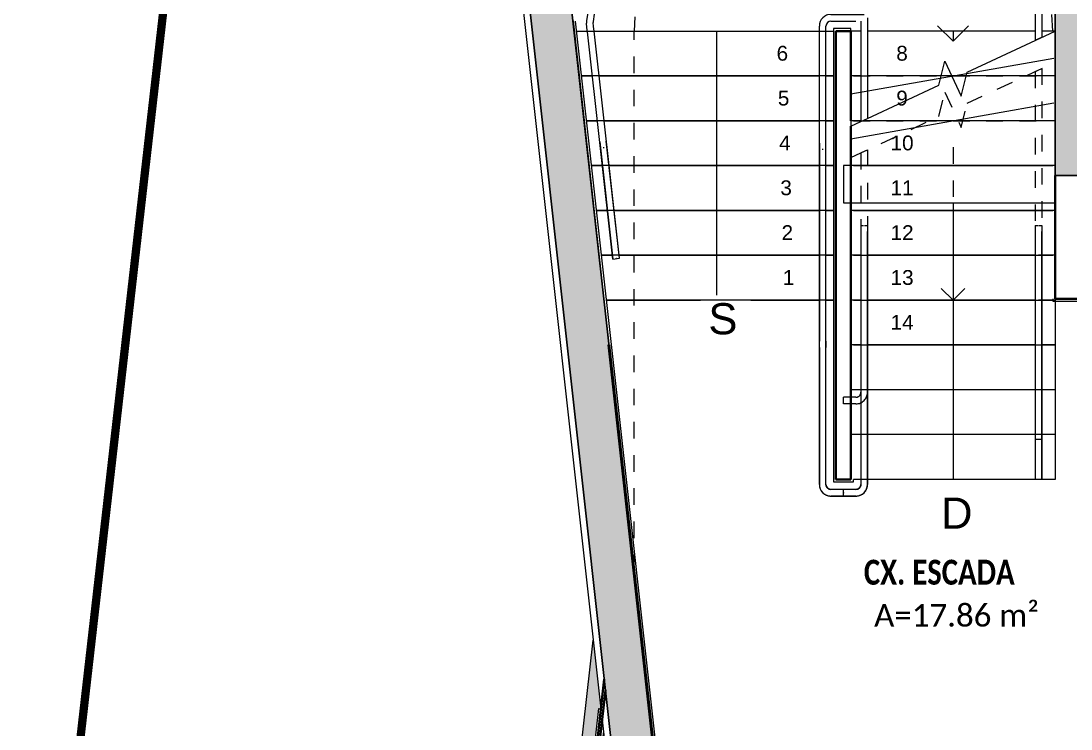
# Model space of a CAD drawing. Extents: x -14.2 to 52.3, y 3.7 to 90.9.
# Drawn here: x 1.93 to 8.25, y 20.49 to 24.75 of the extents above; entities that cross this region are included whole.
import ezdxf

# ---------------------------------------------------------------- set-up
doc = ezdxf.new("R2010")
doc.units = 0
for name, pattern in [('limpo_PINI-PSG-PE-0102-LAZ-R00$0$DAA_Traço Ponto', [10, 5, -2.5, 0, -2.5]), ('limpo_PINI-PSG-PE-0102-LAZ-R00$0$DASHDOT', [1, 0.5, -0.25, 0, -0.25]), ('limpo_PINI-PSG-PE-0102-LAZ-R00$0$Projeção', [0.396875, 0.238125, -0.15875])]:
    doc.linetypes.add(name, pattern=pattern)
for name, color, linetype, lineweight in [('limpo_PINI-PSG-PE-0102-LAZ-R00$0$_Acima _ Corrimãos superiores', 7, 'limpo_PINI-PSG-PE-0102-LAZ-R00$0$Projeção', 5), ('limpo_PINI-PSG-PE-0102-LAZ-R00$0$A-AREA-IDEN', 2, 'Continuous', 5), ('limpo_PINI-PSG-PE-0102-LAZ-R00$0$A-DETL', 1, 'Continuous', 5), ('limpo_PINI-PSG-PE-0102-LAZ-R00$0$A-DETL-GENF', 1, 'Continuous', 5), ('limpo_PINI-PSG-PE-0102-LAZ-R00$0$A-FLOR-OVHD', 1, 'limpo_PINI-PSG-PE-0102-LAZ-R00$0$Projeção', 5), ('limpo_PINI-PSG-PE-0102-LAZ-R00$0$A-GLAZ-CURT', 52, 'Continuous', 5), ('limpo_PINI-PSG-PE-0102-LAZ-R00$0$A-WALL', 1, 'Continuous', 5), ('limpo_PINI-PSG-PE-0102-LAZ-R00$0$A-WALL-FNSH', 1, 'Continuous', 40), ('limpo_PINI-PSG-PE-0102-LAZ-R00$0$Corrimãos superiores', 7, 'Continuous', 5), ('limpo_PINI-PSG-PE-0102-LAZ-R00$0$S-BEAM', 12, 'Continuous', 5), ('limpo_PINI-PSG-PE-0102-LAZ-R00$0$S-COLS', 52, 'Continuous', 5), ('limpo_PINI-PSG-PE-0102-LAZ-R00$0$S-FSTN', 2, 'Continuous', 5), ('limpo_PINI-PSG-PE-0102-LAZ-R00$0$S-STRS', 31, 'Continuous', 5), ('limpo_PINI-PSG-PE-0102-LAZ-R00$0$S-STRS-ANNO', 31, 'Continuous', 5), ('limpo_PINI-PSG-PE-0102-LAZ-R00$0$S-STRS-IDEN', 31, 'Continuous', 5), ('limpo_PINI-PSG-PE-0102-LAZ-R00$0$S-STRS-MBND', 31, 'limpo_PINI-PSG-PE-0102-LAZ-R00$0$Projeção', 5)]:
    doc.layers.add(name, color=color, linetype=linetype, lineweight=lineweight)
for name, color, linetype in [('limpo_PINI-PSG-PE-0102-LAZ-R00$0$PA_LIMI_TER', 32, 'limpo_PINI-PSG-PE-0102-LAZ-R00$0$DASHDOT'), ('limpo_PINI-PSG-PE-0102-LAZ-R00$0$XR_ARQT', 7, 'Continuous'), ('XR_ARQT', 7, 'Continuous')]:
    doc.layers.add(name, color=color, linetype=linetype)
doc.styles.add('limpo_PINI-PSG-PE-0102-LAZ-R00$0$Arial', font='arial.ttf')
doc.styles.add('limpo_PINI-PSG-PE-0102-LAZ-R00$0$Arial_1', font='arial.ttf', dxfattribs={"height": 89.296875})
doc.styles.add('limpo_PINI-PSG-PE-0102-LAZ-R00$0$Calibri', font='calibri.ttf', dxfattribs={"height": 0.16})
doc.styles.add('limpo_PINI-PSG-PE-0102-LAZ-R00$0$Calibri_B', font='calibrib.ttf', dxfattribs={"width": 0.8, "height": 150})

# ---------------------------------------------------------------- blocks, each defined once
blk = doc.blocks.new('limpo_PINI-PSG-PE-0102-LAZ-R00$0$TQS - Escada Família83 - TQS - Escada Família83-708089-5PPE_008_LAZER__P_A_0_09_')
at = {"layer": 'limpo_PINI-PSG-PE-0102-LAZ-R00$0$S-FSTN', "color": 130, "lineweight": 18}
for p, q in [((-872.8, 300), (-936.3, 300)), ((-250, 300), (-785.6, 300)), ((-250, 30), (-1408, 30)), ((-1525, -240), (-1525, -464.5)), ((-250, -240), (-1525, -240)), ((-250, -464.5), (-250, -300)), ((-1525, -464.5), (-250, -464.5))]:
    blk.add_line(p, q, dxfattribs=at)
blk = doc.blocks.new('limpo_PINI-PSG-PE-0102-LAZ-R00$0$PINI-EST-PE-1101-TQR-R20_rvt-1-5PPE_008_LAZER__P_A_0_09_')
at = {"layer": 'limpo_PINI-PSG-PE-0102-LAZ-R00$0$S-BEAM'}
blk.add_hatch(color=50, dxfattribs=at).paths.add_polyline_path([(-2783.7, -2695.2), (-2783.7, -2695.1), (-2787.1, -2664.6)])
h = blk.add_hatch(color=10, dxfattribs=at)
h.paths.add_polyline_path([(-3878.3, -12304.4), (-2931.3, -3991), (-2969.9, -3644.6), (-3955.3, -12295.7), (-3907.7, -12301.1)])
h.paths.add_polyline_path([(-4000, -12290.6), (-2999.7, -3508.8), (-2984.8, -3510.5), (-3030.8, -3097), (-4077, -12281.8), (-4064.1, -12283.3)])
at = {"layer": 'limpo_PINI-PSG-PE-0102-LAZ-R00$0$S-BEAM', "color": 55, "lineweight": 18}
blk.add_line((-4077, -12281.8), (-3030.8, -3097), dxfattribs=at)
at = {"layer": 'limpo_PINI-PSG-PE-0102-LAZ-R00$0$S-COLS', "color": 7, "lineweight": 50}
blk.add_line((-2434.1, -5838.2), (-2936.7, -1320.1), dxfattribs=at)
at = {"layer": 'limpo_PINI-PSG-PE-0102-LAZ-R00$0$S-FSTN', "color": 55, "lineweight": 18}
blk.add_blockref('limpo_PINI-PSG-PE-0102-LAZ-R00$0$TQS - Escada Família83 - TQS - Escada Família83-708089-5PPE_008_LAZER__P_A_0_09_', (0, 0), dxfattribs=at)
blk = doc.blocks.new('limpo_PINI-PSG-PE-0102-LAZ-R00$0$Parede básica _ DAA_GDC_VID_INFTY - ___-2044985-5PPE_008_LAZER__P_A_0_09_')
at = {"layer": 'limpo_PINI-PSG-PE-0102-LAZ-R00$0$A-WALL'}
for p, q in [((-2999.7, -3508.8), (-3103.6, -4420.8)), ((-2999.7, -3508.8), (-2984.8, -3510.5)), ((-2969.9, -3644.6), (-3058.9, -4425.9)), ((-3088.7, -4422.5), (-3103.6, -4420.8)), ((-3058.9, -4425.9), (-3073.8, -4424.2))]:
    blk.add_line(p, q, dxfattribs=at)
blk = doc.blocks.new('limpo_PINI-PSG-PE-0102-LAZ-R00$0$Tipo de corrimão superior - Corrimão superior_Interno_-3459941-5PPE_008_LAZER__P_A_0_09_')
at = {"layer": 'limpo_PINI-PSG-PE-0102-LAZ-R00$0$Corrimãos superiores', "color": 50}
for p, q in [((-1420, -636.1), (-1420, -2128.5)), ((-1380, -2128.5), (-1380, -636.1)), ((-1420, -2145.1), (-1420, -2160)), ((-1380, -2160), (-1380, -2145.1)), ((-1450, -2190), (-1525, -2190)), ((-1525, -2212.3), (-1525, -2207.7)), ((-1525, -2230), (-1450, -2230))]:
    blk.add_line(p, q, dxfattribs=at)
at = {"layer": 'limpo_PINI-PSG-PE-0102-LAZ-R00$0$Corrimãos superiores', "color": 50, "flags": 128}
for points in [[(-1420, -2128.5), (-1420, -2129.5), (-1420, -2130.5), (-1420, -2131.6), (-1420, -2132.7), (-1420, -2133.8), (-1420, -2134.9), (-1420, -2136), (-1420, -2137.2), (-1420, -2138.4), (-1420, -2139.5), (-1420, -2140.7), (-1420, -2141.9), (-1420, -2143.1), (-1420, -2144.3), (-1420, -2145.1)], [(-1380, -2145.1), (-1380, -2143.9), (-1380, -2142.7), (-1380, -2141.5), (-1380, -2140.4), (-1380, -2139.2), (-1380, -2138), (-1380, -2136.8), (-1380, -2135.7), (-1380, -2134.6), (-1380, -2133.5), (-1380, -2132.4), (-1380, -2131.3), (-1380, -2130.2), (-1380, -2129.2), (-1380, -2128.5)], [(-1450, -2230), (-1447.2, -2229.9), (-1444.4, -2229.8), (-1441.6, -2229.5), (-1438.9, -2229.1), (-1436.1, -2228.6), (-1433.4, -2228), (-1430.7, -2227.3), (-1428, -2226.4), (-1425.4, -2225.5), (-1422.8, -2224.5), (-1420.2, -2223.3), (-1417.7, -2222.1), (-1415.2, -2220.7), (-1412.8, -2219.3), (-1410.5, -2217.8), (-1408.2, -2216.1), (-1406, -2214.4), (-1403.9, -2212.6), (-1401.8, -2210.7), (-1399.8, -2208.8), (-1397.9, -2206.7), (-1396.1, -2204.6), (-1394.3, -2202.4), (-1392.7, -2200.1), (-1391.1, -2197.8), (-1389.6, -2195.4), (-1388.3, -2193), (-1387, -2190.5), (-1385.8, -2188), (-1384.8, -2185.4), (-1383.8, -2182.7), (-1382.9, -2180.1), (-1382.2, -2177.4), (-1381.6, -2174.6), (-1381, -2171.9), (-1380.6, -2169.1), (-1380.3, -2166.3), (-1380.1, -2163.6), (-1380, -2160.8), (-1380, -2160)], [(-1420, -2160), (-1420, -2161.2), (-1420.1, -2162.4), (-1420.2, -2163.6), (-1420.4, -2164.8), (-1420.6, -2166), (-1420.9, -2167.1), (-1421.2, -2168.3), (-1421.5, -2169.4), (-1421.9, -2170.6), (-1422.4, -2171.7), (-1422.9, -2172.8), (-1423.4, -2173.9), (-1424, -2174.9), (-1424.6, -2175.9), (-1425.2, -2176.9), (-1425.9, -2177.9), (-1426.7, -2178.9), (-1427.5, -2179.8), (-1428.3, -2180.7), (-1429.1, -2181.5), (-1430, -2182.3), (-1430.9, -2183.1), (-1431.8, -2183.9), (-1432.8, -2184.6), (-1433.8, -2185.2), (-1434.8, -2185.9), (-1435.9, -2186.5), (-1436.9, -2187), (-1438, -2187.5), (-1439.1, -2188), (-1440.3, -2188.4), (-1441.4, -2188.7), (-1442.6, -2189.1), (-1443.7, -2189.3), (-1444.9, -2189.6), (-1446.1, -2189.7), (-1447.3, -2189.9), (-1448.5, -2190), (-1449.7, -2190), (-1450, -2190)]]:
    blk.add_lwpolyline(points, dxfattribs=at)
blk = doc.blocks.new('limpo_PINI-PSG-PE-0102-LAZ-R00$0$Tipo de corrimão superior - Corrimão superior_Interno_-V3-5PPE_008_LAZER__P_A_0_09_')
at = {"layer": 'limpo_PINI-PSG-PE-0102-LAZ-R00$0$Corrimãos superiores', "color": 50}
for p, q in [((-1420, -600), (-1420, -2117.4)), ((-1420, -600.5), (-1403.2, -600.5)), ((-1397.9, -600.5), (-1380, -600.5)), ((-1380, -600), (-1380, -2117.4)), ((-1420, -2117.4), (-1420, -2145.1)), ((-1420, -2145.1), (-1420, -2160)), ((-1380, -2117.4), (-1380, -2145.1)), ((-1380, -2145.1), (-1380, -2160)), ((-1525, -2230), (-1525, -2190)), ((-1450, -2190), (-1525, -2190)), ((-1450, -2230), (-1525, -2230))]:
    blk.add_line(p, q, dxfattribs=at)
for radius in [30, 70]:
    blk.add_arc((-1450, -2160), radius, 270, 0, dxfattribs=at)
blk = doc.blocks.new('limpo_PINI-PSG-PE-0102-LAZ-R00$0$Tipo de corrimão superior - Corrimão superior_Interno_-3462290-5PPE_008_LAZER__P_A_0_09_')
at = {"layer": 'limpo_PINI-PSG-PE-0102-LAZ-R00$0$Corrimãos superiores', "color": 50}
for p, q in [((-1670, -104.4), (-1670, -1296.4)), ((-1630, -1296.4), (-1630, -104.4)), ((-1652.1, -140.4), (-1647.9, -140.4)), ((-1670, -1335), (-1670, -2160)), ((-1630, -2160), (-1630, -1335)), ((-1525, -2190), (-1600, -2190)), ((-1525, -2207.7), (-1525, -2212.3)), ((-1600, -2230), (-1525, -2230))]:
    blk.add_line(p, q, dxfattribs=at)
at = {"layer": 'limpo_PINI-PSG-PE-0102-LAZ-R00$0$Corrimãos superiores', "color": 50, "flags": 128}
for points in [[(-1670, -1335), (-1670, -1332.2), (-1670, -1329.4), (-1670, -1326.7), (-1670, -1323.9), (-1670, -1321.1), (-1670, -1318.4), (-1670, -1315.7), (-1670, -1313), (-1670, -1310.4), (-1670, -1307.8), (-1670, -1305.2), (-1670, -1302.7), (-1670, -1300.3), (-1670, -1297.9), (-1670, -1296.4)], [(-1630, -1296.4), (-1630, -1298.8), (-1630, -1301.2), (-1630, -1303.7), (-1630, -1306.2), (-1630, -1308.8), (-1630, -1311.4), (-1630, -1314.1), (-1630, -1316.8), (-1630, -1319.5), (-1630, -1322.2), (-1630, -1325), (-1630, -1327.7), (-1630, -1330.5), (-1630, -1333.3), (-1630, -1335)], [(-1670, -2160), (-1670, -2162.8), (-1669.8, -2165.6), (-1669.5, -2168.4), (-1669.1, -2171.2), (-1668.6, -2173.9), (-1668, -2176.6), (-1667.3, -2179.3), (-1666.5, -2182), (-1665.5, -2184.7), (-1664.5, -2187.3), (-1663.3, -2189.8), (-1662.1, -2192.3), (-1660.8, -2194.8), (-1659.3, -2197.2), (-1657.8, -2199.5), (-1656.2, -2201.8), (-1654.4, -2204), (-1652.6, -2206.2), (-1650.7, -2208.2), (-1648.8, -2210.2), (-1646.7, -2212.1), (-1644.6, -2214), (-1642.4, -2215.7), (-1640.2, -2217.3), (-1637.8, -2218.9), (-1635.4, -2220.4), (-1633, -2221.7), (-1630.5, -2223), (-1628, -2224.2), (-1625.4, -2225.2), (-1622.7, -2226.2), (-1620.1, -2227.1), (-1617.4, -2227.8), (-1614.7, -2228.5), (-1611.9, -2229), (-1609.1, -2229.4), (-1606.4, -2229.7), (-1603.6, -2229.9), (-1600.8, -2230), (-1600, -2230)], [(-1600, -2190), (-1601.2, -2190), (-1602.4, -2189.9), (-1603.6, -2189.8), (-1604.8, -2189.6), (-1606, -2189.4), (-1607.1, -2189.1), (-1608.3, -2188.8), (-1609.4, -2188.5), (-1610.6, -2188.1), (-1611.7, -2187.6), (-1612.8, -2187.1), (-1613.9, -2186.6), (-1614.9, -2186), (-1615.9, -2185.4), (-1616.9, -2184.8), (-1617.9, -2184.1), (-1618.9, -2183.3), (-1619.8, -2182.6), (-1620.7, -2181.7), (-1621.5, -2180.9), (-1622.3, -2180), (-1623.1, -2179.1), (-1623.9, -2178.2), (-1624.6, -2177.2), (-1625.3, -2176.2), (-1625.9, -2175.2), (-1626.5, -2174.1), (-1627, -2173.1), (-1627.5, -2172), (-1628, -2170.9), (-1628.4, -2169.7), (-1628.8, -2168.6), (-1629.1, -2167.4), (-1629.3, -2166.3), (-1629.6, -2165.1), (-1629.8, -2163.9), (-1629.9, -2162.7), (-1630, -2161.5), (-1630, -2160.3), (-1630, -2160)]]:
    blk.add_lwpolyline(points, dxfattribs=at)
blk = doc.blocks.new('limpo_PINI-PSG-PE-0102-LAZ-R00$0$Tipo de corrimão superior - Corrimão superior_Interno_-V4-5PPE_008_LAZER__P_A_0_09_')
at = {"layer": 'limpo_PINI-PSG-PE-0102-LAZ-R00$0$_Acima _ Corrimãos superiores'}
for p, q in [((-1420, -163.1), (-1380, -144.4)), ((-1420, -163.1), (-1420, -1037.5)), ((-1380, -144.4), (-1380, -1037.5)), ((-1420, -1037.5), (-1420, -1065)), ((-1420, -1065), (-1420, -1605)), ((-1380, -1037.5), (-1380, -1065)), ((-1380, -1065), (-1380, -1605)), ((-1525, -1675), (-1525, -1635)), ((-1450, -1635), (-1525, -1635)), ((-1450, -1675), (-1525, -1675))]:
    blk.add_line(p, q, dxfattribs=at)
for radius in [30, 70]:
    blk.add_arc((-1450, -1605), radius, 270, 0, dxfattribs=at)
at = {"layer": 'limpo_PINI-PSG-PE-0102-LAZ-R00$0$Corrimãos superiores', "color": 50}
for p, q in [((-1600, 670), (-1450, 670)), ((-1450, 670), (-1400, 670)), ((-1380, 650), (-1380, 627.6)), ((-1670, 585), (-1670, 600)), ((-1670, 557.5), (-1670, 585)), ((-1630, 585), (-1630, 600)), ((-1630, 557.5), (-1630, 585)), ((-1600, 630), (-1450, 630)), ((-1420, 630), (-1420, 627.6)), ((-1420, 627.6), (-1420, 24.4)), ((-1380, 627.6), (-1380, 43.1)), ((-1670, -1307.5), (-1670, 557.5)), ((-1630, -1307.5), (-1630, 557.5)), ((-1420, 24.4), (-1380, 43.1)), ((-1670, -1335), (-1670, -1307.5)), ((-1630, -1335), (-1630, -1307.5)), ((-1670, -2160), (-1670, -1335)), ((-1630, -2160), (-1630, -1335)), ((-1525, -2190), (-1600, -2190)), ((-1525, -2230), (-1525, -2190)), ((-1525, -2230), (-1600, -2230))]:
    blk.add_line(p, q, dxfattribs=at)
for centre, radius, start, end in [((-1600, 600), 70, 90, 180), ((-1600, 600), 30, 90, 180), ((-1600, -2160), 70, 180, 270), ((-1600, -2160), 30, 180, 270)]:
    blk.add_arc(centre, radius, start, end, dxfattribs=at)
blk = doc.blocks.new('limpo_PINI-PSG-PE-0102-LAZ-R00$0$Tipo de corrimão superior - Corrimão superior_Interno_-3464748-5PPE_008_LAZER__P_A_0_09_')
at = {"layer": 'limpo_PINI-PSG-PE-0102-LAZ-R00$0$Corrimãos superiores', "color": 50}
for p, q in [((-370, -636.1), (-370, -2130)), ((-330, -2130), (-330, -636.1))]:
    blk.add_line(p, q, dxfattribs=at)
at = {"layer": 'limpo_PINI-PSG-PE-0102-LAZ-R00$0$Corrimãos superiores', "color": 50, "flags": 128}
blk.add_lwpolyline([(-348.1, -2130), (-350, -2130), (-351.9, -2130)], dxfattribs=at)
blk = doc.blocks.new('limpo_PINI-PSG-PE-0102-LAZ-R00$0$Tipo de corrimão superior - Corrimão superior_Interno_-V5-5PPE_008_LAZER__P_A_0_09_')
at = {"layer": 'limpo_PINI-PSG-PE-0102-LAZ-R00$0$Corrimãos superiores', "color": 50}
for p, q in [((-370, -600), (-370, -2130)), ((-370, -600.5), (-353.2, -600.5)), ((-347.9, -600.5), (-330, -600.5)), ((-330, -600), (-330, -2130)), ((-330, -2130), (-370, -2130))]:
    blk.add_line(p, q, dxfattribs=at)
blk = doc.blocks.new('limpo_PINI-PSG-PE-0102-LAZ-R00$0$Tipo de corrimão superior - Corrimão superior_Interno_-3464852-5PPE_008_LAZER__P_A_0_09_')
at = {"layer": 'limpo_PINI-PSG-PE-0102-LAZ-R00$0$Corrimãos superiores', "color": 50}
for p, q in [((-2992.2, -97.3), (-2913.7, -802.8)), ((-2873.9, -798.4), (-2952.4, -92.8)), ((-2970.4, -131.3), (-2966.2, -130.8))]:
    blk.add_line(p, q, dxfattribs=at)
at = {"layer": 'limpo_PINI-PSG-PE-0102-LAZ-R00$0$Corrimãos superiores', "color": 50, "flags": 128}
blk.add_lwpolyline([(-2891.9, -800.4), (-2893.8, -800.6), (-2895.8, -800.8)], dxfattribs=at)
blk = doc.blocks.new('limpo_PINI-PSG-PE-0102-LAZ-R00$0$Tipo de corrimão superior - Corrimão superior_Interno_-V6-5PPE_008_LAZER__P_A_0_09_')
at = {"layer": 'limpo_PINI-PSG-PE-0102-LAZ-R00$0$_Acima _ Corrimãos superiores'}
for p, q in [((-370, 326.5), (-330, 345.2)), ((-370, 326.5), (-370, -1037.5)), ((-330, 345.2), (-330, -1037.5)), ((-370, -1037.5), (-370, -1065)), ((-370, -1065), (-370, -1890)), ((-330, -1037.5), (-330, -1065)), ((-330, -1065), (-330, -1890)), ((-330, -1890), (-370, -1890))]:
    blk.add_line(p, q, dxfattribs=at)
at = {"layer": 'limpo_PINI-PSG-PE-0102-LAZ-R00$0$Corrimãos superiores', "color": 50}
for p, q in [((-2156.9, 1617.4), (-414.6, 1989.8)), ((-2148.6, 1578.3), (-406.3, 1950.7)), ((-370, 1921.4), (-370, 855)), ((-330, 1921.4), (-330, 855)), ((-370, 855), (-370, 827.5)), ((-370, 827.5), (-370, 514)), ((-330, 855), (-330, 827.5)), ((-330, 827.5), (-330, 532.7)), ((-3068.9, 592.1), (-3071.6, 616.7)), ((-3065.8, 564.8), (-3068.9, 592.1)), ((-3029.1, 596.5), (-3031.9, 621.1)), ((-3026.1, 569.2), (-3029.1, 596.5)), ((-2873.9, -798.4), (-3026.1, 569.2)), ((-2913.7, -802.8), (-3065.8, 564.8)), ((-370, 514), (-330, 532.7)), ((-2913.7, -802.8), (-2873.9, -798.4))]:
    blk.add_line(p, q, dxfattribs=at)
for centre, radius, start, end in [((-400, 1921.4), 70, 0, 102.06705), ((-400, 1921.4), 30, 0, 102.06705), ((-1925.5, 485.3), 1155.5, 101.56581, 172.63395), ((-2167.3, 1666.3), 50, 281.56581, 282.06705), ((-1925.5, 485.3), 1115.5, 101.56581, 172.63395), ((-2159.1, 1627.1), 50, 281.56581, 282.06705), ((-3002.1, 624.4), 70, 172.63395, 186.34811), ((-3002.1, 624.4), 30, 172.63395, 186.34811)]:
    blk.add_arc(centre, radius, start, end, dxfattribs=at)
blk = doc.blocks.new('limpo_PINI-PSG-PE-0102-LAZ-R00$0$A$C745163c0')
at = {"layer": 'limpo_PINI-PSG-PE-0102-LAZ-R00$0$A-DETL-GENF'}
blk.add_hatch(color=252, dxfattribs=at).paths.add_polyline_path([(-1214.8, -4240.4), (-735, -4240.4), (-735, -1740.4), (-1235, -1740.4), (-1235, -3990.4), (-4500, -3990.4), (-4500, -1240.4), (-5000, -1240.4), (-5000, -3990.4), (-7375.9, -3990.4), (-7544, -3977.3), (-7694.4, -3929.9), (-7830, -3850.9), (-7943.6, -3743.3), (-8030.3, -3617.5), (-8089.5, -3469.5), (-8114.5, -3320.4), (-8875.6, 3522.4), (-8899.9, 3763.3), (-8904.1, 3841), (-8900.9, 3918.7), (-8864.8, 4127), (-8758.4, 4309.7), (-8595, 4443.8), (-8223.7, 4625.3), (-7834.7, 4764.9), (-7573, 4836.9), (-7300, 4908.4), (-6554.4, 5083.1), (-6069.8, 5185.4), (-3680, 5695.9), (-3680, 4815), (-5930, 4815), (-5930, 2215), (-3480, 2215), (-3480, 2515), (-5680, 2515), (-5680, 4515), (-3480, 4515), (-3480, 5994.2), (-6362.3, 5379.1), (-6612.9, 5326.2), (-7360.2, 5151.1), (-7643.4, 5076.9), (-7910, 4999.7), (-8035.6, 4959.8), (-8155.8, 4918.9), (-8270.1, 4877), (-8378, 4833.9), (-8429.1, 4812.2), (-8561.2, 4746.2), (-8692.2, 4678), (-8956.1, 4462.1), (-9117.3, 4161.8), (-9151.3, 3822.6), (-9122.6, 3481.5), (-8362.5, -3350.9), (-8324.8, -3555.7), (-8246, -3744.2), (-8128.7, -3913.2), (-7977.8, -4052.4), (-7796.3, -4158.2), (-7597.5, -4221.6), (-7389, -4240.4), (-2219.6, -4240.4)])
at = {"layer": 'limpo_PINI-PSG-PE-0102-LAZ-R00$0$A-DETL', "color": 1, "lineweight": 30}
for p, q in [((-5930, 4815), (-5930, 2215)), ((-9123.5, 3489.2), (-8362.5, -3350.9)), ((-8114.5, -3320.4), (-8875.6, 3522.4)), ((-5930, 2215), (-3480, 2215))]:
    blk.add_line(p, q, dxfattribs=at)
at = {"layer": 'limpo_PINI-PSG-PE-0102-LAZ-R00$0$A-DETL', "color": 1}
for p, q in [((-7160, 2706.5), (-5937.5, 2922)), ((-7265, 2815.1), (-8780.8, 2815.1)), ((-7160, 2436.5), (-5937.5, 2652)), ((-7265, 2545.1), (-8750.9, 2545.1)), ((-7265, 2275.1), (-8721, 2275.1)), ((-7145, 2275.1), (-5945, 2275.1)), ((-7265, 2005.1), (-8691.1, 2005.1)), ((-7145, 2005.1), (-5945, 2005.1)), ((-7265, 1735.1), (-8661.2, 1735.1)), ((-7145, 1735.1), (-5945, 1735.1)), ((-5930, 1520), (-5930, 384.9)), ((-7145, 1465.1), (-5930, 1465.1)), ((-7145, 1195.1), (-5930, 1195.1)), ((-5930, 925), (-7145, 925)), ((-5930, 654.9), (-7145, 654.9)), ((-5930, 384.9), (-7145, 384.9))]:
    blk.add_line(p, q, dxfattribs=at)
at = {"layer": 'limpo_PINI-PSG-PE-0102-LAZ-R00$0$A-DETL', "color": 1, "linetype": 'limpo_PINI-PSG-PE-0102-LAZ-R00$0$DAA_Traço Ponto'}
for p, q in [((-7145, 2815.1), (-5945, 2815.1)), ((-7145, 2545.1), (-5945, 2545.1))]:
    blk.add_line(p, q, dxfattribs=at)
at = {"layer": 'limpo_PINI-PSG-PE-0102-LAZ-R00$0$A-FLOR-OVHD'}
blk.add_line((-8465, -168.4), (-8465, 3085.1), dxfattribs=at)
for centre, start, end in [((-7265, 3085.1), 90, 180), ((-7145, 3085.1), 0, 90)]:
    blk.add_arc(centre, 1200, start, end, dxfattribs=at)
at = {"layer": 'limpo_PINI-PSG-PE-0102-LAZ-R00$0$A-WALL', "color": 170, "lineweight": 40}
for p, q in [((-7250, 3085), (-7250, 385)), ((-7160, 3085), (-7250, 3085)), ((-7160, 2545), (-7160, 3085)), ((-7160, 385), (-7160, 2511.4)), ((-5930, 2215), (-5930, 1472.5)), ((-5930, 1472.5), (-5557.5, 1472.5)), ((-7250, 385), (-7160, 385)), ((-8644.4, -816.8), (-9051.6, -4391.4)), ((-9602.6, -9361), (-8637, -883.9))]:
    blk.add_line(p, q, dxfattribs=at)
at = {"layer": 'limpo_PINI-PSG-PE-0102-LAZ-R00$0$A-WALL', "elevation": 0, "flags": 128}
blk.add_lwpolyline([(-8833.1, 3140.2), (-8833, 3140.6), (-8833, 3141)], dxfattribs=at)
at = {"layer": 'limpo_PINI-PSG-PE-0102-LAZ-R00$0$A-WALL-FNSH', "lineweight": 5}
for p, q in [((-9190, 3724.8), (-8664.8, -995.5)), ((-8832.5, 3145.4), (-8586.6, 925)), ((-8571.7, 926.7), (-8817.4, 3145.3)), ((-7160, 3100), (-7265, 3100)), ((-7265, 3100), (-7265, 370)), ((-7160, 3085), (-7160, 3100)), ((-5945, 1472.5), (-5945, 1457.5)), ((-5945, 1457.5), (-5558.5, 1457.5)), ((-8586.6, 925), (-8339.1, -1300)), ((-8325.7, -1285.4), (-8571.7, 926.7)), ((-7145, 370), (-7145, 385)), ((-7265, 370), (-7145, 370)), ((-8657.3, -1062.6), (-8396.3, -3408.8))]:
    blk.add_line(p, q, dxfattribs=at)
at = {"layer": 'limpo_PINI-PSG-PE-0102-LAZ-R00$0$S-STRS'}
for p, q in [((-8826.9, 3085), (-8825.8, 3085)), ((-8810.7, 3085), (-7265, 3085)), ((-7100, 3085), (-7160, 3085)), ((-6050, 3085), (-7060, 3085)), ((-5930, 3085), (-6010, 3085)), ((-8796.9, 2815), (-8795.9, 2815)), ((-8780.8, 2815), (-8716.4, 2815)), ((-8676.1, 2815), (-7350, 2815)), ((-7310, 2815), (-7265, 2815)), ((-7100, 2815), (-7160, 2815)), ((-6616.3, 2815), (-7060, 2815)), ((-6465.6, 2815), (-6552.8, 2815)), ((-8766.9, 2545), (-8766, 2545)), ((-8750.9, 2545), (-8686.4, 2545)), ((-8646.1, 2545), (-7350, 2545)), ((-7310, 2545), (-7265, 2545)), ((-7160, 2545), (-7160, 2511.4)), ((-7100, 2545), (-7160, 2545)), ((-8721, 2275), (-8656.3, 2275)), ((-8616.1, 2275), (-7350, 2275)), ((-7310, 2275), (-7265, 2275)), ((-8691.1, 2005), (-8626.3, 2005)), ((-8586, 2005), (-7350, 2005)), ((-7310, 2005), (-7265, 2005)), ((-5930, 2005), (-7160, 2005)), ((-8661.2, 1735), (-8596.2, 1735)), ((-8556, 1735), (-7350, 1735)), ((-7310, 1735), (-7265, 1735)), ((-7100, 1735), (-7160, 1735)), ((-6050, 1735), (-7060, 1735)), ((-5930, 1735), (-6010, 1735)), ((-8631.3, 1465), (-7350, 1465)), ((-7310, 1465), (-7265, 1465)), ((-7100, 1465), (-7160, 1465)), ((-6050, 1465), (-7060, 1465)), ((-5945, 1465), (-6010, 1465)), ((-7100, 1195), (-7160, 1195)), ((-6050, 1195), (-7060, 1195)), ((-5930, 1195), (-6010, 1195)), ((-7100, 925), (-7160, 925)), ((-6050, 925), (-7060, 925)), ((-5930, 925), (-6010, 925)), ((-7100, 655), (-7160, 655)), ((-6050, 655), (-7060, 655)), ((-5930, 655), (-6010, 655)), ((-7099.9, 385), (-7145, 385)), ((-6050, 385), (-7060.1, 385)), ((-5930, 385), (-6010, 385))]:
    blk.add_line(p, q, dxfattribs=at)
at = {"layer": 'limpo_PINI-PSG-PE-0102-LAZ-R00$0$S-STRS', "linetype": 'limpo_PINI-PSG-PE-0102-LAZ-R00$0$Projeção'}
for p, q in [((-8826.9, 3085), (-8825.8, 3085)), ((-8810.7, 3085), (-7265, 3085)), ((-7100, 3085), (-7160, 3085)), ((-6050, 3085), (-7060, 3085)), ((-5930, 3085), (-6010, 3085)), ((-8796.9, 2815), (-8795.9, 2815)), ((-8780.8, 2815), (-8716.4, 2815)), ((-8676.1, 2815), (-7350, 2815)), ((-7310, 2815), (-7265, 2815)), ((-7100, 2815), (-7160, 2815)), ((-6616.3, 2815), (-7060, 2815)), ((-6465.6, 2815), (-6552.8, 2815)), ((-8766.9, 2545), (-8766, 2545)), ((-8750.9, 2545), (-8686.4, 2545)), ((-8646.1, 2545), (-7350, 2545)), ((-7310, 2545), (-7265, 2545)), ((-7100, 2545), (-7160, 2545)), ((-8721, 2275), (-8656.3, 2275)), ((-8616.1, 2275), (-7350, 2275)), ((-7310, 2275), (-7265, 2275)), ((-8691.1, 2005), (-8626.3, 2005)), ((-8586, 2005), (-7350, 2005)), ((-7310, 2005), (-7265, 2005)), ((-5930, 2005), (-7160, 2005)), ((-8661.2, 1735), (-8596.2, 1735)), ((-8556, 1735), (-7350, 1735)), ((-7310, 1735), (-7265, 1735)), ((-7100, 1735), (-7160, 1735)), ((-6050, 1735), (-7060, 1735)), ((-5930, 1735), (-6010, 1735)), ((-8631.3, 1465), (-7350, 1465)), ((-7310, 1465), (-7265, 1465)), ((-7100, 1465), (-7160, 1465)), ((-6050, 1465), (-7060, 1465)), ((-5945, 1465), (-6010, 1465)), ((-7100, 1195), (-7160, 1195)), ((-6050, 1195), (-7060, 1195)), ((-5930, 1195), (-6010, 1195)), ((-7100, 925), (-7160, 925)), ((-6050, 925), (-7060, 925)), ((-5930, 925), (-6010, 925)), ((-7100, 655), (-7160, 655)), ((-6050, 655), (-7060, 655)), ((-5930, 655), (-6010, 655))]:
    blk.add_line(p, q, dxfattribs=at)
at = {"layer": 'limpo_PINI-PSG-PE-0102-LAZ-R00$0$S-STRS-ANNO'}
for p, q in [((-6545, 3023.2), (-6638.8, 3117)), ((-6545, 3023.2), (-6451.3, 3117)), ((-7967.6, 2815), (-7967.6, 3085)), ((-6545, 3085), (-6545, 3023.2)), ((-7967.6, 2545), (-7967.6, 2815)), ((-7967.6, 2275), (-7967.6, 2545)), ((-7967.6, 2005), (-7967.6, 2275)), ((-6545, 2050.5), (-6545, 2005)), ((-7967.6, 1735), (-7967.6, 2005)), ((-6545, 2005), (-6545, 1735)), ((-7967.6, 1465), (-7967.6, 1735)), ((-6545, 1735), (-6545, 1465)), ((-6545, 1465), (-6545, 1195)), ((-6545, 1195), (-6545, 925)), ((-6545, 925), (-6545, 655)), ((-6545, 655), (-6545, 385))]:
    blk.add_line(p, q, dxfattribs=at)
at = {"layer": 'limpo_PINI-PSG-PE-0102-LAZ-R00$0$S-STRS-ANNO', "linetype": 'limpo_PINI-PSG-PE-0102-LAZ-R00$0$Projeção'}
for p, q in [((-6545, 2385.7), (-6545, 1465)), ((-6545, 1465), (-6638.8, 1558.8)), ((-6545, 1465), (-6451.3, 1558.8))]:
    blk.add_line(p, q, dxfattribs=at)
at = {"layer": 'limpo_PINI-PSG-PE-0102-LAZ-R00$0$S-STRS-MBND', "linetype": 'Continuous'}
for p, q in [((-6460, 2837.8), (-5930, 3085)), ((-6630, 2758.6), (-6594.5, 2904.4)), ((-6594.5, 2904.4), (-6495.5, 2692)), ((-6495.5, 2692), (-6460, 2837.8)), ((-7060, 2558.1), (-6630, 2758.6)), ((-7160, 2511.4), (-7100, 2539.4))]:
    blk.add_line(p, q, dxfattribs=at)
at = {"layer": 'limpo_PINI-PSG-PE-0102-LAZ-R00$0$S-STRS-MBND'}
for p, q in [((-6460, 2650.3), (-5930, 2897.5)), ((-5930, 2815), (-6106.9, 2815)), ((-5930, 2815), (-6106.9, 2815)), ((-6630, 2571.1), (-6594.5, 2716.9)), ((-6594.5, 2716.9), (-6495.5, 2504.5)), ((-6495.5, 2504.5), (-6460, 2650.3)), ((-7160, 2323.9), (-6630, 2571.1)), ((-6514.4, 2545), (-6686, 2545)), ((-6514.4, 2545), (-6686, 2545)), ((-5930, 2545), (-6485.6, 2545)), ((-5930, 2545), (-6485.6, 2545)), ((-7160, 2323.9), (-7160, 1465)), ((-5930, 2275), (-7160, 2275)), ((-5930, 2275), (-7160, 2275)), ((-5930, 2215), (-5930, 1465)), ((-5930, 2005), (-7160, 2005)), ((-5930, 2005), (-7160, 2005)), ((-5930, 1735), (-7160, 1735)), ((-5930, 1735), (-7160, 1735)), ((-5930, 1465), (-7160, 1465))]:
    blk.add_line(p, q, dxfattribs=at)
at = {"lineweight": 5}
blk.add_blockref('limpo_PINI-PSG-PE-0102-LAZ-R00$0$PINI-EST-PE-1101-TQR-R20_rvt-1-5PPE_008_LAZER__P_A_0_09_', (-5680, 2515), dxfattribs=at)
at = {"layer": 'limpo_PINI-PSG-PE-0102-LAZ-R00$0$A-GLAZ-CURT'}
blk.add_blockref('limpo_PINI-PSG-PE-0102-LAZ-R00$0$Parede básica _ DAA_GDC_VID_INFTY - ___-2044985-5PPE_008_LAZER__P_A_0_09_', (-5680, 2515), dxfattribs=at)
at = {"layer": 'limpo_PINI-PSG-PE-0102-LAZ-R00$0$Corrimãos superiores', "color": 50}
for name in ['limpo_PINI-PSG-PE-0102-LAZ-R00$0$Tipo de corrimão superior - Corrimão superior_Interno_-V6-5PPE_008_LAZER__P_A_0_09_', 'limpo_PINI-PSG-PE-0102-LAZ-R00$0$Tipo de corrimão superior - Corrimão superior_Interno_-V4-5PPE_008_LAZER__P_A_0_09_', 'limpo_PINI-PSG-PE-0102-LAZ-R00$0$Tipo de corrimão superior - Corrimão superior_Interno_-3464852-5PPE_008_LAZER__P_A_0_09_', 'limpo_PINI-PSG-PE-0102-LAZ-R00$0$Tipo de corrimão superior - Corrimão superior_Interno_-3462290-5PPE_008_LAZER__P_A_0_09_', 'limpo_PINI-PSG-PE-0102-LAZ-R00$0$Tipo de corrimão superior - Corrimão superior_Interno_-V3-5PPE_008_LAZER__P_A_0_09_', 'limpo_PINI-PSG-PE-0102-LAZ-R00$0$Tipo de corrimão superior - Corrimão superior_Interno_-V5-5PPE_008_LAZER__P_A_0_09_', 'limpo_PINI-PSG-PE-0102-LAZ-R00$0$Tipo de corrimão superior - Corrimão superior_Interno_-3459941-5PPE_008_LAZER__P_A_0_09_', 'limpo_PINI-PSG-PE-0102-LAZ-R00$0$Tipo de corrimão superior - Corrimão superior_Interno_-3464748-5PPE_008_LAZER__P_A_0_09_']:
    blk.add_blockref(name, (-5680, 2515), dxfattribs=at)
at = {"layer": 'limpo_PINI-PSG-PE-0102-LAZ-R00$0$A-AREA-IDEN', "attachment_point": 1}
for s, insert, char_height, width, style in [('CX. ESCADA', (-7081.9, -98.4), 150, 1125.569, 'limpo_PINI-PSG-PE-0102-LAZ-R00$0$Calibri_B'), ('A=17.86 m²', (-7020.4, -365.7), 135, 976.455, 'limpo_PINI-PSG-PE-0102-LAZ-R00$0$Calibri')]:
    blk.add_mtext(s, dxfattribs=dict(at, insert=insert, char_height=char_height, width=width, style=style))
at = {"layer": 'limpo_PINI-PSG-PE-0102-LAZ-R00$0$S-STRS-ANNO', "char_height": 89.3, "attachment_point": 1, "line_spacing_factor": 0.941778, "style": 'limpo_PINI-PSG-PE-0102-LAZ-R00$0$Arial_1'}
for s, insert, width in [('6', (-7607.3, 2995.8), 82.416), ('8', (-6886.9, 2995.8), 82.416), ('5', (-7599.8, 2725.8), 82.416), ('9', (-6886.9, 2725.8), 82.416), ('4', (-7592.3, 2455.8), 82.416), ('10', (-6921.2, 2455.8), 164.832), ('3', (-7584.8, 2185.8), 82.416), ('11', (-6921.2, 2185.8), 164.832), ('2', (-7577.3, 1915.8), 82.416), ('12', (-6921.2, 1915.8), 164.832), ('1', (-7569.8, 1645.8), 82.416), ('13', (-6921.2, 1645.8), 164.832), ('14', (-6921.2, 1375.8), 164.832)]:
    blk.add_mtext(s, dxfattribs=dict(at, insert=insert, width=width))
at = {"layer": 'limpo_PINI-PSG-PE-0102-LAZ-R00$0$S-STRS-IDEN', "char_height": 187.5, "attachment_point": 1, "line_spacing_factor": 0.941778, "style": 'limpo_PINI-PSG-PE-0102-LAZ-R00$0$Arial', "bg_fill": 3, "box_fill_scale": 1.25, "bg_fill_color": 256, "bg_fill_true_color": 13158600, "bg_fill_transparency": 0}
for s, insert, width in [('S', (-8017.9, 1446.5), 208.368), ('D', (-6617, 276), 226.027)]:
    blk.add_mtext(s, dxfattribs=dict(at, insert=insert, width=width))
at = {"layer": 'limpo_PINI-PSG-PE-0102-LAZ-R00$0$A-DETL', "color": 1}
blk.add_line((-7265, 1465.1), (-8631.3, 1465.1), dxfattribs=at)
blk = doc.blocks.new('limpo_PINI-PSG-PE-0102-LAZ-R00')
at = {"layer": 'limpo_PINI-PSG-PE-0102-LAZ-R00$0$XR_ARQT', "xscale": 0.001000000000038553, "yscale": 0.001000000000038553, "zscale": 0.001000000000038553}
blk.add_blockref('limpo_PINI-PSG-PE-0102-LAZ-R00$0$A$C745163c0', (14.124, 21.592), dxfattribs=at)
at = {"layer": 'limpo_PINI-PSG-PE-0102-LAZ-R00$0$PA_LIMI_TER', "const_width": 0.05, "flags": 128}
blk.add_lwpolyline([(0.497, 4.3656), (45.4757, 3.6703), (49.0775, 28.9574), (49.7292, 28.8892), (52.343, 53.3573), (-10.2567, 53.1342), (-13.3808, 28.5112), (2.9231, 25.6622)], close=True, dxfattribs=at)

msp = doc.modelspace()

# ---------------------------------------------------------------- block references
at = {"layer": 'XR_ARQT'}
msp.add_blockref('limpo_PINI-PSG-PE-0102-LAZ-R00', (-0.0418, 0.017), dxfattribs=at)

doc.saveas('drawing.dxf')
